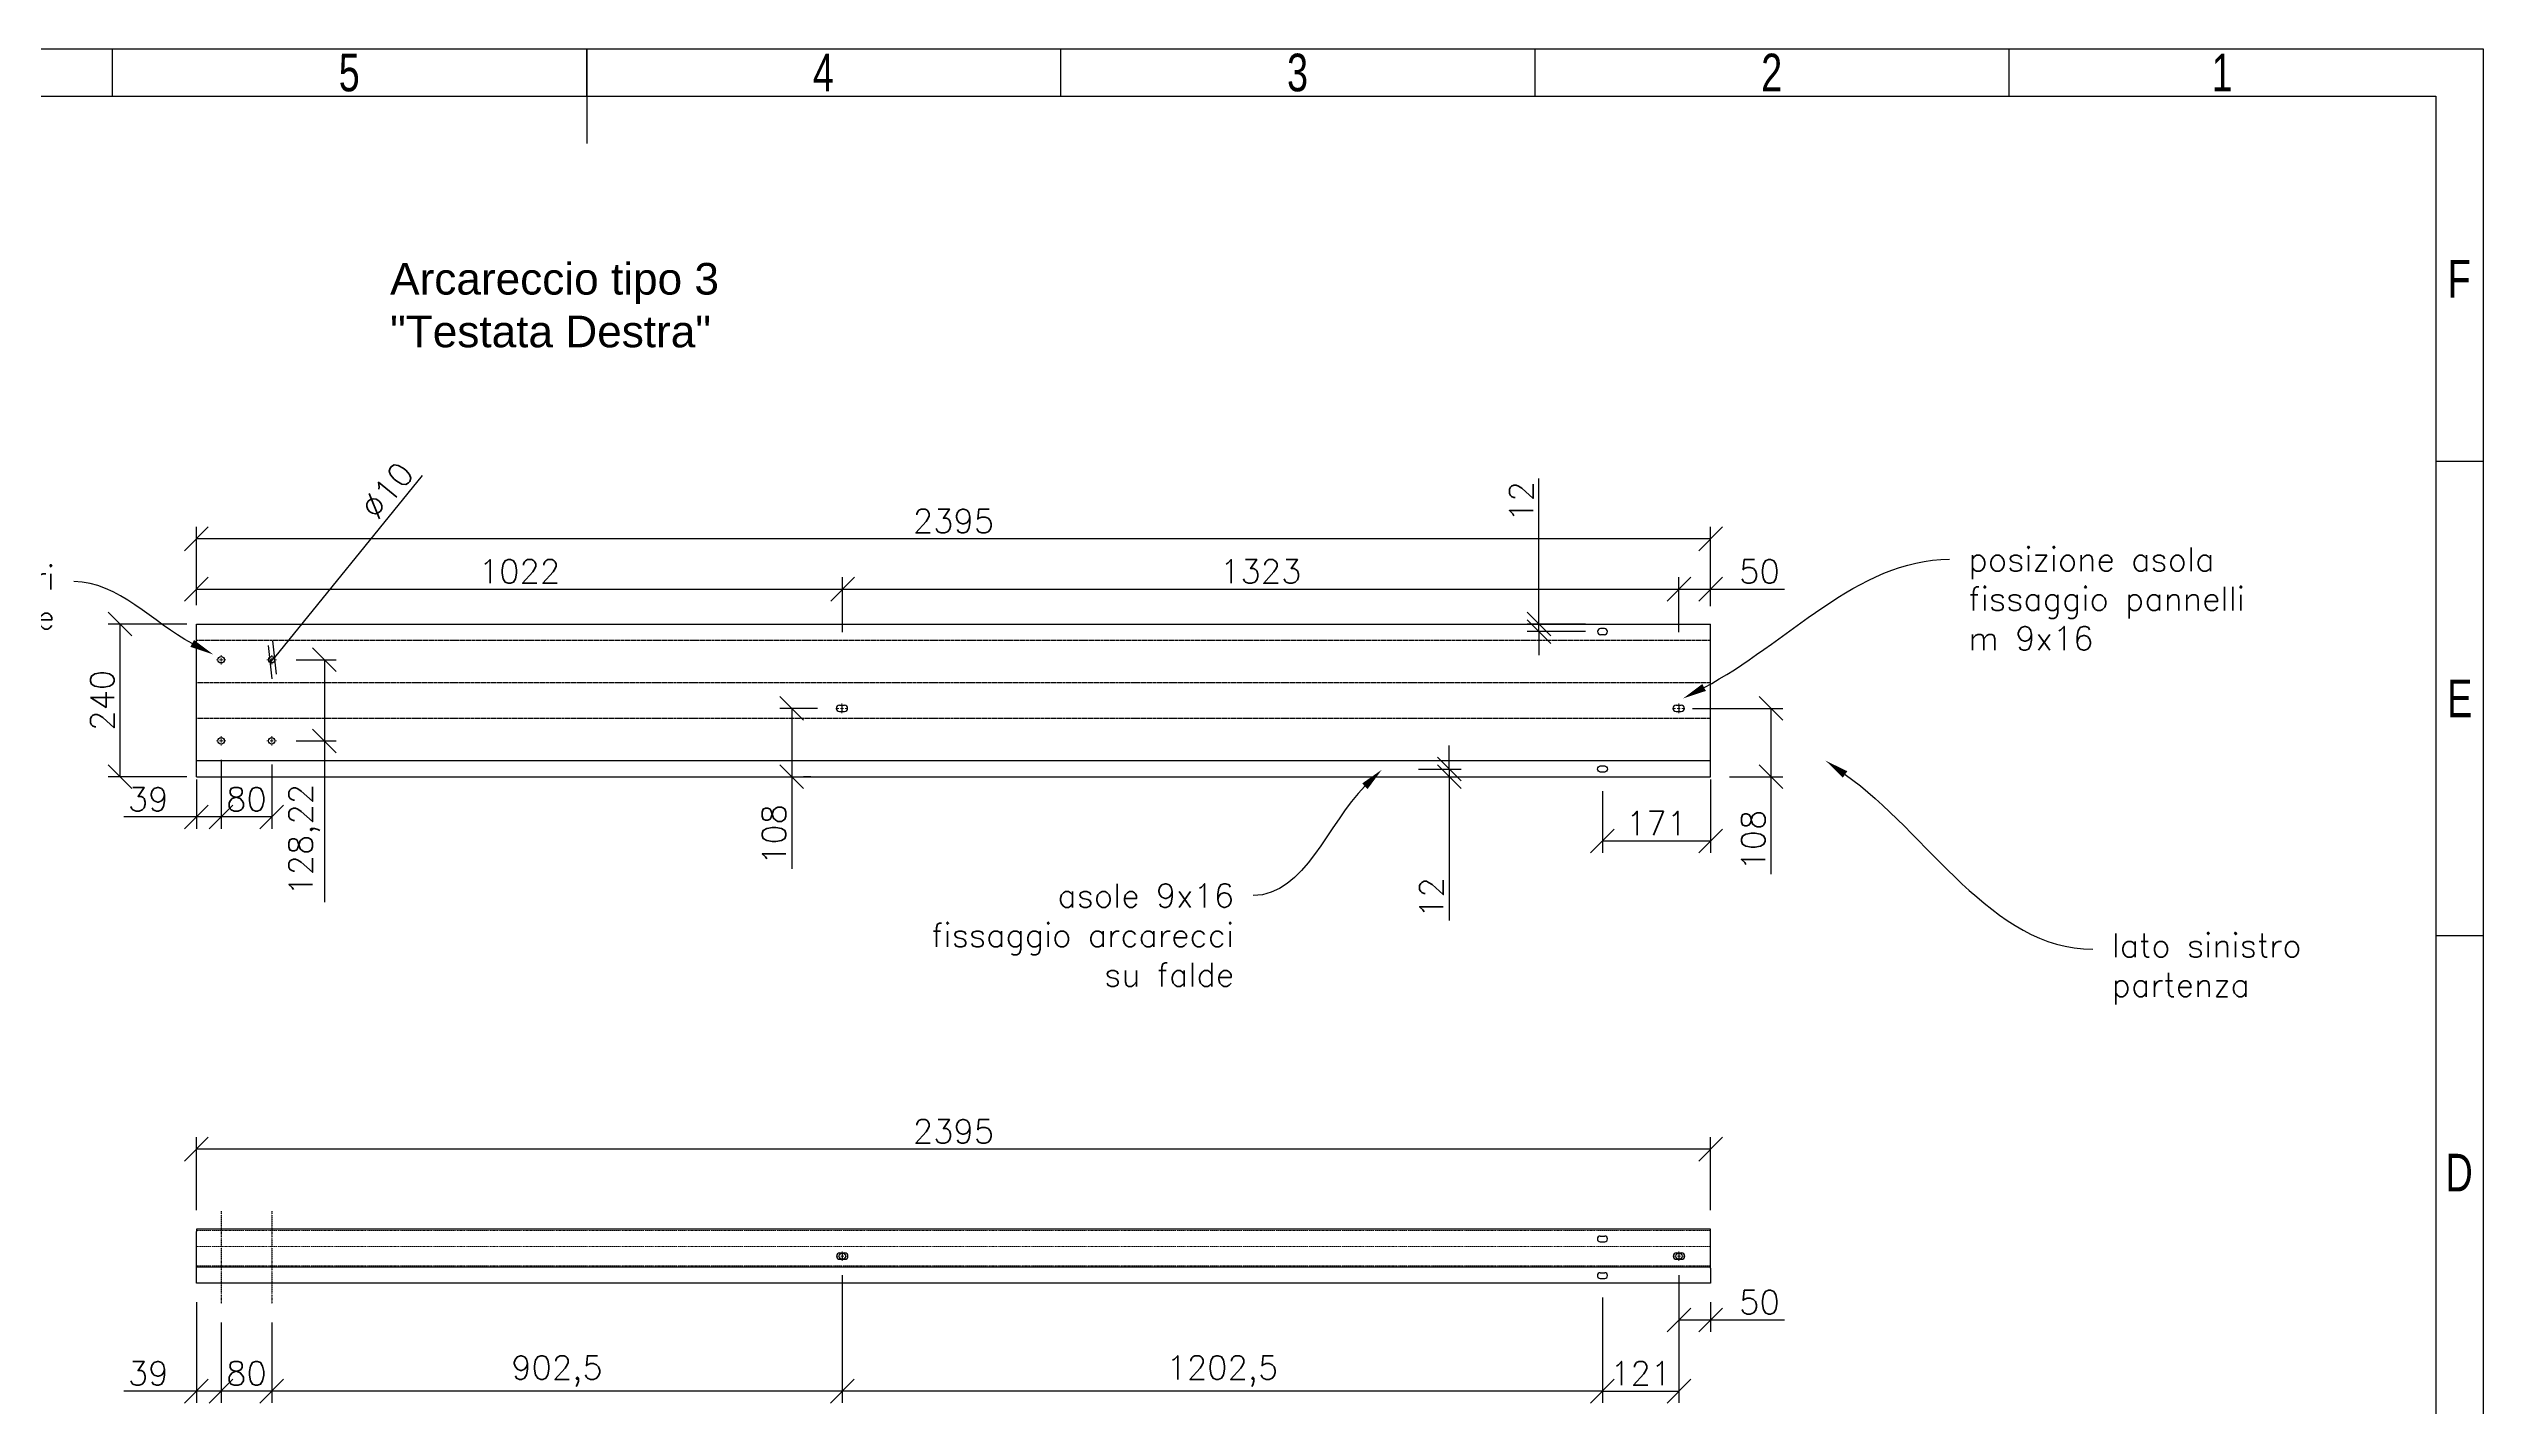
# Model space of a CAD drawing. Header units: millimetres. Extents: x -116399 to 112199, y -90759 to -31335.
# Drawn here: x -43208 to -39357, y -33482 to -31335 of the extents above; entities that cross this region are included whole.
import ezdxf
from ezdxf import colors
from ezdxf.entities.mleader import LeaderData, LeaderLine
from ezdxf.math import Vec2, Vec3

# ---------------------------------------------------------------- set-up
doc = ezdxf.new("R2010")
doc.units = ezdxf.units.MM
doc.linetypes.add('ACAD_ISO03W100', pattern=[30, 12, -18])
doc.linetypes.add('HIDDEN', pattern=[1.905, 1.27, -0.635])
doc.styles.add('Annotative', font='simplex.shx', dxfattribs={"height": 2.5})
doc.styles.add('SLDTEXTSTYLE0', font='TXT', dxfattribs={"width": 0.75})
doc.dimstyles.new('Annotative', dxfattribs={"dimscale": 0, "dimtxt": 2.5, "dimasz": 2.5, "dimexe": 1.25, "dimexo": 2, "dimtad": 1, "dimtxsty": 'Annotative', "dimblk": 'OBLIQUE', "dimcen": 2.5, "dimazin": 3, "dimtfac": 1, "dimtmove": 0, "dimatfit": 3, "dimfxl": 1})

# ---------------------------------------------------------------- blocks, each defined once
blk = doc.blocks.new('_Oblique')
at = {"color": 0, "linetype": 'ByBlock', "lineweight": -2}
blk.add_line((-0.5, -0.5), (0.5, 0.5), dxfattribs=at)
blk = doc.blocks.new('*D196')
at = {"color": 8, "lineweight": -2}
for p, q in [((-42973.9, -33172.1), (-42973.9, -33056.9)), ((-40578.9, -33075.6), (-42973.9, -33075.6)), ((-40578.9, -33172.1), (-40578.9, -33056.9))]:
    blk.add_line(p, q, dxfattribs=at)
at = {"layer": 'Defpoints', "color": 0}
for p in [(-42973.9, -33075.6), (-42973.9, -33202.1), (-40578.9, -33202.1)]:
    blk.add_point(p, dxfattribs=at)
at = {"color": 8, "lineweight": -2, "xscale": 37.5, "yscale": 37.5, "zscale": 37.5, "rotation": 180}
blk.add_blockref('_Oblique', (-42973.9, -33075.6), dxfattribs=at)
at = {"color": 8, "lineweight": -2, "xscale": 37.5, "yscale": 37.5, "zscale": 37.5}
blk.add_blockref('_Oblique', (-40578.9, -33075.6), dxfattribs=at)
at = {"insert": (-41776.4, -33047.5), "char_height": 37.5, "attachment_point": 5, "style": 'Annotative'}
blk.add_mtext('2395', dxfattribs=at)
blk = doc.blocks.new('*D199')
at = {"color": 8, "lineweight": -2}
for p, q in [((-40628.9, -33274.8), (-40628.9, -33364.5)), ((-40628.9, -33345.7), (-40578.9, -33345.7)), ((-40578.9, -33317.6), (-40578.9, -33364.5)), ((-40578.9, -33345.7), (-40461.9, -33345.7))]:
    blk.add_line(p, q, dxfattribs=at)
at = {"layer": 'Defpoints', "color": 0}
for p in [(-40628.9, -33244.8), (-40578.9, -33287.6), (-40578.9, -33345.7)]:
    blk.add_point(p, dxfattribs=at)
at = {"color": 8, "lineweight": -2, "xscale": 37.5, "yscale": 37.5, "zscale": 37.5, "rotation": 180}
blk.add_blockref('_Oblique', (-40628.9, -33345.7), dxfattribs=at)
at = {"color": 8, "lineweight": -2, "xscale": 37.5, "yscale": 37.5, "zscale": 37.5}
blk.add_blockref('_Oblique', (-40578.9, -33345.7), dxfattribs=at)
at = {"insert": (-40501.6, -33317.6), "char_height": 37.5, "attachment_point": 5, "style": 'Annotative'}
blk.add_mtext('50', dxfattribs=at)
blk = doc.blocks.new('*D200')
at = {"color": 8, "lineweight": -2}
for p, q in [((-40749.9, -33310.1), (-40749.9, -33477.1)), ((-40628.9, -33274.8), (-40628.9, -33477.1)), ((-40749.9, -33458.4), (-40628.9, -33458.4))]:
    blk.add_line(p, q, dxfattribs=at)
at = {"layer": 'Defpoints', "color": 0}
for p in [(-40628.9, -33244.8), (-40749.9, -33280.1), (-40628.9, -33458.4)]:
    blk.add_point(p, dxfattribs=at)
at = {"color": 8, "lineweight": -2, "xscale": 37.5, "yscale": 37.5, "zscale": 37.5, "rotation": 180}
blk.add_blockref('_Oblique', (-40749.9, -33458.4), dxfattribs=at)
at = {"color": 8, "lineweight": -2, "xscale": 37.5, "yscale": 37.5, "zscale": 37.5}
blk.add_blockref('_Oblique', (-40628.9, -33458.4), dxfattribs=at)
at = {"insert": (-40689.4, -33430.2), "char_height": 37.5, "attachment_point": 5, "style": 'Annotative'}
blk.add_mtext('121', dxfattribs=at)
blk = doc.blocks.new('*D201')
at = {"color": 8, "lineweight": -2}
for p, q in [((-41952.4, -33274.8), (-41952.4, -33477.1)), ((-40749.9, -33310.1), (-40749.9, -33477.1)), ((-40749.9, -33458.4), (-41952.4, -33458.4))]:
    blk.add_line(p, q, dxfattribs=at)
at = {"layer": 'Defpoints', "color": 0}
for p in [(-41952.4, -33244.8), (-40749.9, -33280.1), (-41952.4, -33458.4)]:
    blk.add_point(p, dxfattribs=at)
at = {"color": 8, "lineweight": -2, "xscale": 37.5, "yscale": 37.5, "zscale": 37.5, "rotation": 180}
blk.add_blockref('_Oblique', (-41952.4, -33458.4), dxfattribs=at)
at = {"color": 8, "lineweight": -2, "xscale": 37.5, "yscale": 37.5, "zscale": 37.5}
blk.add_blockref('_Oblique', (-40749.9, -33458.4), dxfattribs=at)
at = {"insert": (-41351.1, -33426.7), "char_height": 37.5, "attachment_point": 5, "style": 'Annotative'}
blk.add_mtext('1202,5', dxfattribs=at)
blk = doc.blocks.new('*D202')
at = {"color": 8, "lineweight": -2}
for p, q in [((-41952.4, -33274.8), (-41952.4, -33477.1)), ((-42854.9, -33349.8), (-42854.9, -33477.1)), ((-41952.4, -33458.4), (-42854.9, -33458.4))]:
    blk.add_line(p, q, dxfattribs=at)
at = {"layer": 'Defpoints', "color": 0}
for p in [(-41952.4, -33244.8), (-42854.9, -33319.8), (-42854.9, -33458.4)]:
    blk.add_point(p, dxfattribs=at)
at = {"color": 8, "lineweight": -2, "xscale": 37.5, "yscale": 37.5, "zscale": 37.5, "rotation": 180}
blk.add_blockref('_Oblique', (-42854.9, -33458.4), dxfattribs=at)
at = {"color": 8, "lineweight": -2, "xscale": 37.5, "yscale": 37.5, "zscale": 37.5}
blk.add_blockref('_Oblique', (-41952.4, -33458.4), dxfattribs=at)
at = {"insert": (-42403.6, -33426.7), "char_height": 37.5, "attachment_point": 5, "style": 'Annotative'}
blk.add_mtext('902,5', dxfattribs=at)
blk = doc.blocks.new('*D203')
at = {"color": 8, "lineweight": -2}
for p, q in [((-42934.9, -33349.8), (-42934.9, -33477.1)), ((-42854.9, -33349.8), (-42854.9, -33477.1)), ((-42854.9, -33458.4), (-42934.9, -33458.4))]:
    blk.add_line(p, q, dxfattribs=at)
at = {"layer": 'Defpoints', "color": 0}
for p in [(-42934.9, -33319.8), (-42854.9, -33319.8), (-42934.9, -33458.4)]:
    blk.add_point(p, dxfattribs=at)
at = {"color": 8, "lineweight": -2, "xscale": 37.5, "yscale": 37.5, "zscale": 37.5, "rotation": 180}
blk.add_blockref('_Oblique', (-42934.9, -33458.4), dxfattribs=at)
at = {"color": 8, "lineweight": -2, "xscale": 37.5, "yscale": 37.5, "zscale": 37.5}
blk.add_blockref('_Oblique', (-42854.9, -33458.4), dxfattribs=at)
at = {"insert": (-42894.9, -33430.2), "char_height": 37.5, "attachment_point": 5, "style": 'Annotative'}
blk.add_mtext('80', dxfattribs=at)
blk = doc.blocks.new('*D204')
at = {"color": 8, "lineweight": -2}
for p, q in [((-42973.9, -33317.6), (-42973.9, -33477.1)), ((-42934.9, -33349.8), (-42934.9, -33477.1)), ((-42973.9, -33458.4), (-43089, -33458.4)), ((-42934.9, -33458.4), (-42973.9, -33458.4))]:
    blk.add_line(p, q, dxfattribs=at)
at = {"layer": 'Defpoints', "color": 0}
for p in [(-42973.9, -33287.6), (-42934.9, -33319.8), (-42973.9, -33458.4)]:
    blk.add_point(p, dxfattribs=at)
at = {"color": 8, "lineweight": -2, "xscale": 37.5, "yscale": 37.5, "zscale": 37.5, "rotation": 180}
blk.add_blockref('_Oblique', (-42973.9, -33458.4), dxfattribs=at)
at = {"color": 8, "lineweight": -2, "xscale": 37.5, "yscale": 37.5, "zscale": 37.5}
blk.add_blockref('_Oblique', (-42934.9, -33458.4), dxfattribs=at)
at = {"insert": (-43050.2, -33430.2), "char_height": 37.5, "attachment_point": 5, "style": 'Annotative'}
blk.add_mtext('39', dxfattribs=at)
blk = doc.blocks.new('1_15 TERRANOVA oriz A3')
at = {"color": 7, "linetype": 'Continuous'}
for p, q in [((0, 4305), (6000, 4305)), ((2250, 4230), (2250, 4305)), ((3000, 4305), (3000, 4155)), ((3000, 4230), (3000, 4305)), ((3750, 4230), (3750, 4305)), ((4500, 4230), (4500, 4305)), ((5250, 4230), (5250, 4305)), ((6000, 4305), (6000, 0)), ((75, 4230), (5925, 4230)), ((5925, 4230), (5925, 75)), ((5925, 3652.5), (6000, 3652.5)), ((5925, 2902.5), (6000, 2902.5))]:
    blk.add_line(p, q, dxfattribs=at)
at = {"color": 7, "linetype": 'Continuous', "char_height": 59.5, "attachment_point": 2, "style": 'SLDTEXTSTYLE0'}
for s, insert in [('5', (2624.4, 4297.1)), ('4', (3374.4, 4297.1)), ('3', (4124.4, 4297.1)), ('2', (4874.4, 4297.1)), ('1', (5586.9, 4297.1)), ('F', (5961.9, 3970.8)), ('E', (5962.6, 3307.1)), ('D', (5961.8, 2557.1))]:
    blk.add_mtext(s, dxfattribs=dict(at, insert=insert))
blk = doc.blocks.new('SW_CENTERMARKSYMBOL_0')
at = {"color": 0, "linetype": 'Continuous', "lineweight": 18}
for p, q in [((-5, 0), (-7.5, 0)), ((0, 0), (-2.5, 0)), ((0, 5), (0, 7.5)), ((0, 0), (0, 2.5)), ((0, 0), (0, -2.5)), ((0, 0), (2.5, 0)), ((5, 0), (7.5, 0)), ((0, -5), (0, -7.5))]:
    blk.add_line(p, q, dxfattribs=at)
blk = doc.blocks.new('SW_CENTERMARKSYMBOL_1')
at = {"color": 0, "linetype": 'Continuous', "lineweight": 18}
for p, q in [((-5, 0), (-7.5, 0)), ((0, 0), (-2.5, 0)), ((0, 5), (0, 7.5)), ((0, 0), (0, 2.5)), ((0, 0), (0, -2.5)), ((0, 0), (2.5, 0)), ((5, 0), (7.5, 0)), ((0, -5), (0, -7.5))]:
    blk.add_line(p, q, dxfattribs=at)
blk = doc.blocks.new('SW_CENTERMARKSYMBOL_2')
at = {"color": 0, "linetype": 'Continuous', "lineweight": 18}
for p, q in [((-5, 0), (-7.5, 0)), ((0, 0), (-2.5, 0)), ((0, 5), (0, 7.5)), ((0, 0), (0, 2.5)), ((0, 0), (0, -2.5)), ((0, 0), (2.5, 0)), ((5, 0), (7.5, 0)), ((0, -5), (0, -7.5))]:
    blk.add_line(p, q, dxfattribs=at)
blk = doc.blocks.new('SW_CENTERMARKSYMBOL_3')
at = {"color": 0, "linetype": 'Continuous', "lineweight": 18}
for p, q in [((-5, 0), (-7.5, 0)), ((0, 0), (-2.5, 0)), ((0, 5), (0, 7.5)), ((0, 0), (0, 2.5)), ((0, 0), (0, -2.5)), ((0, 0), (2.5, 0)), ((5, 0), (7.5, 0)), ((0, -5), (0, -7.5))]:
    blk.add_line(p, q, dxfattribs=at)
blk = doc.blocks.new('SW_CENTERMARKSYMBOL_4')
at = {"color": 0, "linetype": 'Continuous', "lineweight": 18}
for p, q in [((-5, 0), (-7.5, 0)), ((0, 0), (-2.5, 0)), ((0, 5), (0, 7.5)), ((0, 0), (0, 2.5)), ((0, 0), (0, -2.5)), ((0, 0), (2.5, 0)), ((5, 0), (7.5, 0)), ((0, -5), (0, -7.5))]:
    blk.add_line(p, q, dxfattribs=at)
blk = doc.blocks.new('SW_CENTERMARKSYMBOL_5')
at = {"color": 0, "linetype": 'Continuous', "lineweight": 18}
for p, q in [((-5, 0), (-7.5, 0)), ((0, 0), (-2.5, 0)), ((0, 5), (0, 7.5)), ((0, 0), (0, 2.5)), ((0, 0), (0, -2.5)), ((0, 0), (2.5, 0)), ((5, 0), (7.5, 0)), ((0, -5), (0, -7.5))]:
    blk.add_line(p, q, dxfattribs=at)
blk = doc.blocks.new('*D388')
at = {"color": 8, "lineweight": -2}
for p, q in [((-42988.9, -32245), (-43113.6, -32245)), ((-43094.9, -32245), (-43094.9, -32486.5)), ((-42988.9, -32486.5), (-43113.6, -32486.5))]:
    blk.add_line(p, q, dxfattribs=at)
at = {"layer": 'Defpoints', "color": 0}
for p in [(-42958.9, -32245), (-43094.9, -32486.5), (-42958.9, -32486.5)]:
    blk.add_point(p, dxfattribs=at)
at = {"color": 8, "lineweight": -2, "xscale": 37.5, "yscale": 37.5, "zscale": 37.5}
for p, rotation in [((-43094.9, -32245), 90), ((-43094.9, -32486.5), 270)]:
    blk.add_blockref('_Oblique', p, dxfattribs=dict(at, rotation=rotation))
at = {"insert": (-43123, -32365.8), "char_height": 37.5, "attachment_point": 5, "rotation": 90, "style": 'Annotative'}
blk.add_mtext('240', dxfattribs=at)
blk = doc.blocks.new('*D389')
at = {"color": 8, "lineweight": -2}
for p, q in [((-40607.4, -32378.5), (-40464.6, -32378.5)), ((-40483.4, -32378.5), (-40483.4, -32486.5)), ((-40548.9, -32486.5), (-40464.6, -32486.5)), ((-40483.4, -32486.5), (-40483.4, -32640.9))]:
    blk.add_line(p, q, dxfattribs=at)
at = {"layer": 'Defpoints', "color": 0}
for p in [(-40637.4, -32378.5), (-40578.9, -32486.5), (-40483.4, -32486.5)]:
    blk.add_point(p, dxfattribs=at)
at = {"color": 8, "lineweight": -2, "xscale": 37.5, "yscale": 37.5, "zscale": 37.5}
for p, rotation in [((-40483.4, -32378.5), 90), ((-40483.4, -32486.5), 270)]:
    blk.add_blockref('_Oblique', p, dxfattribs=dict(at, rotation=rotation))
at = {"insert": (-40511.5, -32586.9), "char_height": 37.5, "attachment_point": 5, "rotation": 90, "style": 'Annotative'}
blk.add_mtext('108', dxfattribs=at)
blk = doc.blocks.new('*D390')
at = {"color": 8, "lineweight": -2}
for p, q in [((-40578.9, -32490.7), (-40578.9, -32606.8)), ((-40749.9, -32509.4), (-40749.9, -32606.8)), ((-40749.9, -32588.1), (-40578.9, -32588.1))]:
    blk.add_line(p, q, dxfattribs=at)
at = {"layer": 'Defpoints', "color": 0}
for p in [(-40578.9, -32460.7), (-40749.9, -32479.4), (-40578.9, -32588.1)]:
    blk.add_point(p, dxfattribs=at)
at = {"color": 8, "lineweight": -2, "xscale": 37.5, "yscale": 37.5, "zscale": 37.5, "rotation": 180}
blk.add_blockref('_Oblique', (-40749.9, -32588.1), dxfattribs=at)
at = {"color": 8, "lineweight": -2, "xscale": 37.5, "yscale": 37.5, "zscale": 37.5}
blk.add_blockref('_Oblique', (-40578.9, -32588.1), dxfattribs=at)
at = {"insert": (-40664.4, -32560), "char_height": 37.5, "attachment_point": 5, "style": 'Annotative'}
blk.add_mtext('171', dxfattribs=at)
blk = doc.blocks.new('*D391')
at = {"color": 8, "lineweight": -2}
for p, q in [((-42816.4, -32301.6), (-42752.8, -32301.6)), ((-42771.6, -32301.6), (-42771.6, -32429.9)), ((-42816.4, -32429.9), (-42752.8, -32429.9)), ((-42771.6, -32429.9), (-42771.6, -32685))]:
    blk.add_line(p, q, dxfattribs=at)
at = {"layer": 'Defpoints', "color": 0}
for p in [(-42846.4, -32301.6), (-42846.4, -32429.9), (-42771.6, -32429.9)]:
    blk.add_point(p, dxfattribs=at)
at = {"color": 8, "lineweight": -2, "xscale": 37.5, "yscale": 37.5, "zscale": 37.5}
for p, rotation in [((-42771.6, -32301.6), 90), ((-42771.6, -32429.9), 270)]:
    blk.add_blockref('_Oblique', p, dxfattribs=dict(at, rotation=rotation))
at = {"insert": (-42803.3, -32586.3), "char_height": 37.5, "attachment_point": 5, "rotation": 90, "style": 'Annotative'}
blk.add_mtext('128,22', dxfattribs=at)
blk = doc.blocks.new('*D392')
at = {"color": 8, "lineweight": -2}
for p, q in [((-42934.9, -32467.4), (-42934.9, -32568.9)), ((-42854.9, -32467.4), (-42854.9, -32568.9)), ((-42854.9, -32550.2), (-42934.9, -32550.2))]:
    blk.add_line(p, q, dxfattribs=at)
at = {"layer": 'Defpoints', "color": 0}
for p in [(-42934.9, -32437.4), (-42854.9, -32437.4), (-42934.9, -32550.2)]:
    blk.add_point(p, dxfattribs=at)
at = {"color": 8, "lineweight": -2, "xscale": 37.5, "yscale": 37.5, "zscale": 37.5, "rotation": 180}
blk.add_blockref('_Oblique', (-42934.9, -32550.2), dxfattribs=at)
at = {"color": 8, "lineweight": -2, "xscale": 37.5, "yscale": 37.5, "zscale": 37.5}
blk.add_blockref('_Oblique', (-42854.9, -32550.2), dxfattribs=at)
at = {"insert": (-42894.9, -32522.1), "char_height": 37.5, "attachment_point": 5, "style": 'Annotative'}
blk.add_mtext('80', dxfattribs=at)
blk = doc.blocks.new('*D393')
at = {"color": 8, "lineweight": -2}
for p, q in [((-42934.9, -32459.9), (-42934.9, -32568.9)), ((-42973.9, -32490.7), (-42973.9, -32568.9)), ((-42973.9, -32550.2), (-43089, -32550.2)), ((-42934.9, -32550.2), (-42973.9, -32550.2))]:
    blk.add_line(p, q, dxfattribs=at)
at = {"layer": 'Defpoints', "color": 0}
for p in [(-42973.9, -32460.7), (-42934.9, -32429.9), (-42973.9, -32550.2)]:
    blk.add_point(p, dxfattribs=at)
at = {"color": 8, "lineweight": -2, "xscale": 37.5, "yscale": 37.5, "zscale": 37.5, "rotation": 180}
blk.add_blockref('_Oblique', (-42973.9, -32550.2), dxfattribs=at)
at = {"color": 8, "lineweight": -2, "xscale": 37.5, "yscale": 37.5, "zscale": 37.5}
blk.add_blockref('_Oblique', (-42934.9, -32550.2), dxfattribs=at)
at = {"insert": (-43050.2, -32522.1), "char_height": 37.5, "attachment_point": 5, "style": 'Annotative'}
blk.add_mtext('39', dxfattribs=at)
blk = doc.blocks.new('*D394')
at = {"color": 8, "lineweight": -2}
for p in [(-42616.9, -32010.3), (-42857, -32305.5)]:
    blk.add_line(p, (-42850.7, -32297.8), dxfattribs=at)
at = {"layer": 'Defpoints', "color": 0}
for p in [(-42857, -32305.5), (-42850.7, -32297.8)]:
    blk.add_point(p, dxfattribs=at)
at = {"color": 8, "lineweight": -2, "xscale": 37.5, "yscale": 37.5, "zscale": 37.5}
for p, rotation in [((-42857, -32305.5), 50.88339541190019), ((-42850.7, -32297.8), 230.8833954119002)]:
    blk.add_blockref('_Oblique', p, dxfattribs=dict(at, rotation=rotation))
at = {"insert": (-42672.3, -32033.8), "char_height": 37.5, "attachment_point": 5, "rotation": 50.8834, "style": 'Annotative'}
blk.add_mtext('∅10', dxfattribs=at)
blk = doc.blocks.new('*D395')
at = {"color": 8, "lineweight": -2}
for p, q in [((-40992.3, -32474.5), (-40992.3, -32437)), ((-41040.9, -32474.5), (-40973.5, -32474.5)), ((-41040.9, -32486.5), (-40973.5, -32486.5)), ((-40992.3, -32474.5), (-40992.3, -32486.5)), ((-40992.3, -32486.5), (-40992.3, -32713.9))]:
    blk.add_line(p, q, dxfattribs=at)
at = {"layer": 'Defpoints', "color": 0}
for p in [(-41070.9, -32474.5), (-41070.9, -32486.5), (-40992.3, -32486.5)]:
    blk.add_point(p, dxfattribs=at)
at = {"color": 8, "lineweight": -2, "xscale": 37.5, "yscale": 37.5, "zscale": 37.5}
for p, rotation in [((-40992.3, -32474.5), 270), ((-40992.3, -32486.5), 90)]:
    blk.add_blockref('_Oblique', p, dxfattribs=dict(at, rotation=rotation))
at = {"insert": (-41020.4, -32677.7), "char_height": 37.5, "attachment_point": 5, "rotation": 90, "style": 'Annotative'}
blk.add_mtext('12', dxfattribs=at)
blk = doc.blocks.new('*D396')
at = {"color": 8, "lineweight": -2}
for p, q in [((-40850.3, -32245), (-40850.3, -32015)), ((-40776.8, -32245), (-40869, -32245)), ((-40776.8, -32257), (-40869, -32257)), ((-40850.3, -32257), (-40850.3, -32245)), ((-40850.3, -32257), (-40850.3, -32294.5))]:
    blk.add_line(p, q, dxfattribs=at)
at = {"layer": 'Defpoints', "color": 0}
for p in [(-40850.3, -32257), (-40746.8, -32245), (-40746.8, -32257)]:
    blk.add_point(p, dxfattribs=at)
at = {"color": 8, "lineweight": -2, "xscale": 37.5, "yscale": 37.5, "zscale": 37.5}
for p, rotation in [((-40850.3, -32245), 270), ((-40850.3, -32257), 90)]:
    blk.add_blockref('_Oblique', p, dxfattribs=dict(at, rotation=rotation))
at = {"insert": (-40878.4, -32051.2), "char_height": 37.5, "attachment_point": 5, "rotation": 90, "style": 'Annotative'}
blk.add_mtext('12', dxfattribs=at)
blk = doc.blocks.new('*D397')
at = {"color": 8, "lineweight": -2}
for p, q in [((-41991.4, -32378.5), (-42051, -32378.5)), ((-42032.2, -32378.5), (-42032.2, -32486.5)), ((-42032.2, -32486.5), (-42032.2, -32632)), ((-42002.2, -32486.5), (-42013.5, -32486.5))]:
    blk.add_line(p, q, dxfattribs=at)
at = {"layer": 'Defpoints', "color": 0}
for p in [(-41961.4, -32378.5), (-42032.2, -32486.5), (-42032.2, -32486.5)]:
    blk.add_point(p, dxfattribs=at)
at = {"color": 8, "lineweight": -2, "xscale": 37.5, "yscale": 37.5, "zscale": 37.5}
for p, rotation in [((-42032.2, -32378.5), 90), ((-42032.2, -32486.5), 270)]:
    blk.add_blockref('_Oblique', p, dxfattribs=dict(at, rotation=rotation))
at = {"insert": (-42060.3, -32578), "char_height": 37.5, "attachment_point": 5, "rotation": 90, "style": 'Annotative'}
blk.add_mtext('108', dxfattribs=at)
blk = doc.blocks.new('*D384')
at = {"color": 8, "lineweight": -2}
for p, q in [((-42973.9, -32215), (-42973.9, -32091.5)), ((-40578.9, -32110.3), (-42973.9, -32110.3)), ((-40578.9, -32217), (-40578.9, -32091.5))]:
    blk.add_line(p, q, dxfattribs=at)
at = {"layer": 'Defpoints', "color": 0}
for p in [(-42973.9, -32110.3), (-42973.9, -32245), (-40578.9, -32247)]:
    blk.add_point(p, dxfattribs=at)
at = {"color": 8, "lineweight": -2, "xscale": 37.5, "yscale": 37.5, "zscale": 37.5, "rotation": 180}
blk.add_blockref('_Oblique', (-42973.9, -32110.3), dxfattribs=at)
at = {"color": 8, "lineweight": -2, "xscale": 37.5, "yscale": 37.5, "zscale": 37.5}
blk.add_blockref('_Oblique', (-40578.9, -32110.3), dxfattribs=at)
at = {"insert": (-41776.4, -32082.1), "char_height": 37.5, "attachment_point": 5, "style": 'Annotative'}
blk.add_mtext('2395', dxfattribs=at)
blk = doc.blocks.new('*D385')
at = {"color": 8, "lineweight": -2}
for p, q in [((-42973.9, -32215), (-42973.9, -32171.1)), ((-42973.9, -32189.9), (-41951.9, -32189.9)), ((-41951.9, -32257.8), (-41951.9, -32171.1))]:
    blk.add_line(p, q, dxfattribs=at)
at = {"layer": 'Defpoints', "color": 0}
for p in [(-41951.9, -32189.9), (-42973.9, -32245), (-41951.9, -32287.8)]:
    blk.add_point(p, dxfattribs=at)
at = {"color": 8, "lineweight": -2, "xscale": 37.5, "yscale": 37.5, "zscale": 37.5, "rotation": 180}
blk.add_blockref('_Oblique', (-42973.9, -32189.9), dxfattribs=at)
at = {"color": 8, "lineweight": -2, "xscale": 37.5, "yscale": 37.5, "zscale": 37.5}
blk.add_blockref('_Oblique', (-41951.9, -32189.9), dxfattribs=at)
at = {"insert": (-42462.9, -32161.8), "char_height": 37.5, "attachment_point": 5, "style": 'Annotative'}
blk.add_mtext('1022', dxfattribs=at)
blk = doc.blocks.new('*D386')
at = {"color": 8, "lineweight": -2}
for p, q in [((-41951.9, -32257.8), (-41951.9, -32171.1)), ((-41951.9, -32189.9), (-40628.9, -32189.9)), ((-40628.9, -32257.8), (-40628.9, -32171.1))]:
    blk.add_line(p, q, dxfattribs=at)
at = {"layer": 'Defpoints', "color": 0}
for p in [(-40628.9, -32189.9), (-41951.9, -32287.8), (-40628.9, -32287.8)]:
    blk.add_point(p, dxfattribs=at)
at = {"color": 8, "lineweight": -2, "xscale": 37.5, "yscale": 37.5, "zscale": 37.5, "rotation": 180}
blk.add_blockref('_Oblique', (-41951.9, -32189.9), dxfattribs=at)
at = {"color": 8, "lineweight": -2, "xscale": 37.5, "yscale": 37.5, "zscale": 37.5}
blk.add_blockref('_Oblique', (-40628.9, -32189.9), dxfattribs=at)
at = {"insert": (-41290.4, -32161.8), "char_height": 37.5, "attachment_point": 5, "style": 'Annotative'}
blk.add_mtext('1323', dxfattribs=at)
blk = doc.blocks.new('*D387')
at = {"color": 8, "lineweight": -2}
for p, q in [((-40628.9, -32257.8), (-40628.9, -32171.1)), ((-40628.9, -32189.9), (-40578.9, -32189.9)), ((-40578.9, -32215), (-40578.9, -32171.1)), ((-40578.9, -32189.9), (-40461.9, -32189.9))]:
    blk.add_line(p, q, dxfattribs=at)
at = {"layer": 'Defpoints', "color": 0}
for p in [(-40578.9, -32189.9), (-40578.9, -32245), (-40628.9, -32287.8)]:
    blk.add_point(p, dxfattribs=at)
at = {"color": 8, "lineweight": -2, "xscale": 37.5, "yscale": 37.5, "zscale": 37.5, "rotation": 180}
blk.add_blockref('_Oblique', (-40628.9, -32189.9), dxfattribs=at)
at = {"color": 8, "lineweight": -2, "xscale": 37.5, "yscale": 37.5, "zscale": 37.5}
blk.add_blockref('_Oblique', (-40578.9, -32189.9), dxfattribs=at)
at = {"insert": (-40501.6, -32161.8), "char_height": 37.5, "attachment_point": 5, "style": 'Annotative'}
blk.add_mtext('50', dxfattribs=at)

msp = doc.modelspace()

# ---------------------------------------------------------------- linework, layer by layer
at = {"color": 7, "linetype": 'Continuous', "lineweight": 25}
for p, q in [((-42973.867, -32486.473), (-42973.867, -32245.039)), ((-42973.867, -32245.039), (-40578.867, -32245.039)), ((-40746.817, -32252.089), (-40752.917, -32252.089)), ((-40746.817, -32261.989), (-40752.917, -32261.989)), ((-40578.867, -32486.473), (-40578.867, -32245.039)), ((-41956.867, -32373.473), (-41948.867, -32373.473)), ((-41956.867, -32383.473), (-41948.867, -32383.473)), ((-40633.367, -32373.473), (-40625.367, -32373.473)), ((-40633.367, -32383.473), (-40625.367, -32383.473)), ((-42973.867, -32486.473), (-40578.867, -32486.473)), ((-41956.367, -33239.798), (-41948.367, -33239.798)), ((-41956.367, -33249.798), (-41948.367, -33249.798)), ((-40632.867, -33239.798), (-40624.867, -33239.798)), ((-40632.867, -33249.798), (-40624.867, -33249.798))]:
    msp.add_line(p, q, dxfattribs=at)
msp.add_line((-42973.867, -32486.473), (-42973.867, -32245.039))
at = {"color": 7, "linetype": 'HIDDEN'}
for p, q in [((-40578.867, -32270.843), (-42973.867, -32270.843)), ((-42973.867, -32337.452), (-40578.867, -32337.452)), ((-42973.867, -32394.06), (-40578.867, -32394.06))]:
    msp.add_line(p, q, dxfattribs=at)
at = {"color": 5}
for p, q in [((-41952.867, -32373.473), (-41952.867, -32383.473)), ((-40629.367, -32373.473), (-40629.367, -32383.473)), ((-41952.367, -33239.798), (-41952.367, -33249.798)), ((-40628.867, -33239.798), (-40628.867, -33249.798))]:
    msp.add_line(p, q, dxfattribs=at)
at = {"color": 7, "linetype": 'Continuous'}
msp.add_line((-42973.867, -32460.669), (-40578.867, -32460.669), dxfattribs=at)
at = {"color": 1, "linetype": 'ACAD_ISO03W100', "ltscale": 0.03}
for p, q in [((-42934.867, -33173.827), (-42934.867, -33319.834)), ((-42854.867, -33173.827), (-42854.867, -33319.834))]:
    msp.add_line(p, q, dxfattribs=at)
at = {"color": 22, "linetype": 'Continuous', "lineweight": 25}
for p, q in [((-40578.867, -33202.081), (-42973.867, -33202.081)), ((-42973.867, -33202.081), (-42973.867, -33206.081)), ((-42973.867, -33287.581), (-42973.867, -33206.081)), ((-40578.867, -33206.081), (-40578.867, -33202.081)), ((-40578.867, -33258.081), (-40578.867, -33206.081)), ((-40578.867, -33262.081), (-42973.867, -33262.081)), ((-40578.867, -33262.081), (-40578.867, -33258.081)), ((-40578.867, -33264.081), (-40578.867, -33262.081)), ((-40578.867, -33264.081), (-40578.867, -33287.581)), ((-40578.867, -33287.581), (-42973.867, -33287.581))]:
    msp.add_line(p, q, dxfattribs=at)
at = {"color": 22, "linetype": 'ACAD_ISO03W100', "lineweight": 18, "ltscale": 0.03}
for p, q in [((-40578.867, -33204.081), (-42973.867, -33204.081)), ((-40578.867, -33229.581), (-42973.867, -33229.581)), ((-40578.867, -33260.081), (-42973.867, -33260.081))]:
    msp.add_line(p, q, dxfattribs=at)
at = {"color": 22}
for p, q in [((-40753.367, -33213.081), (-40746.367, -33213.081)), ((-40753.367, -33222.081), (-40746.367, -33222.081)), ((-40753.367, -33271.081), (-40746.367, -33271.081)), ((-40753.367, -33280.081), (-40746.367, -33280.081))]:
    msp.add_line(p, q, dxfattribs=at)
at = {"color": 7, "linetype": 'Continuous', "lineweight": 25}
msp.add_lwpolyline([(-40746.817, -32469.523, -1), (-40746.817, -32479.423), (-40752.917, -32479.423, -1), (-40752.917, -32469.523)], format="xyb", close=True, dxfattribs=at)
for centre in [(-42934.867, -32301.647), (-42854.867, -32301.647), (-42934.867, -32429.865), (-42854.867, -32429.865)]:
    msp.add_circle(centre, 5, dxfattribs=at)
at = {"color": 22, "linetype": 'Continuous', "lineweight": 25}
for centre in [(-41952.367, -33244.798), (-40628.867, -33244.798)]:
    msp.add_circle(centre, 5, dxfattribs=at)
at = {"color": 7, "linetype": 'Continuous', "lineweight": 25}
for centre, radius, start, end in [((-40752.917, -32257.039), 4.95, 90, 270), ((-40746.817, -32257.039), 4.95, 270, 90), ((-41956.867, -32378.473), 5, 90, 270), ((-41948.867, -32378.473), 5, 270, 90), ((-40633.367, -32378.473), 5, 90, 270), ((-40625.367, -32378.473), 5, 270, 90), ((-41956.367, -33244.798), 5, 90, 270), ((-41948.367, -33244.798), 5, 270, 90), ((-40632.867, -33244.798), 5, 90, 270), ((-40624.867, -33244.798), 5, 270, 90)]:
    msp.add_arc(centre, radius, start, end, dxfattribs=at)
at = {"color": 22}
for centre, start, end in [((-40753.367, -33217.581), 90, 270), ((-40746.367, -33217.581), 270, 90), ((-40753.367, -33275.581), 90, 270), ((-40746.367, -33275.581), 270, 90)]:
    msp.add_arc(centre, 4.5, start, end, dxfattribs=at)

# ---------------------------------------------------------------- block references
msp.add_blockref('1_15 TERRANOVA oriz A3', (-45356.623, -35640.039))
at = {"color": 7, "linetype": 'Continuous', "lineweight": 18, "xscale": -1}
for name, p in [('SW_CENTERMARKSYMBOL_5', (-42934.867, -32301.647)), ('SW_CENTERMARKSYMBOL_4', (-42854.867, -32301.647)), ('SW_CENTERMARKSYMBOL_0', (-41952.867, -32378.473)), ('SW_CENTERMARKSYMBOL_1', (-40629.367, -32378.473)), ('SW_CENTERMARKSYMBOL_3', (-42934.867, -32429.865)), ('SW_CENTERMARKSYMBOL_2', (-42854.867, -32429.865)), ('SW_CENTERMARKSYMBOL_0', (-41952.367, -33244.798)), ('SW_CENTERMARKSYMBOL_0', (-40628.867, -33244.798))]:
    msp.add_blockref(name, p, dxfattribs=at)
at = {"color": 7, "linetype": 'Continuous', "lineweight": 18}
for p in [(-41952.867, -32378.473), (-40629.367, -32378.473), (-41952.367, -33244.798), (-40628.867, -33244.798)]:
    msp.add_blockref('SW_CENTERMARKSYMBOL_1', p, dxfattribs=at)

# ---------------------------------------------------------------- texts
at = {"insert": (-42667.572, -31673.941), "char_height": 50, "width": 670.48493, "attachment_point": 1, "style": 'Annotative'}
msp.add_mtext('{\\fArial|b0|i0|c0|p34;Arcareccio tipo 3\\P"Testata Destra"}', dxfattribs=at)

# ---------------------------------------------------------------- dimensions: what is measured, and where the dimension line sits
dim = msp.add_diameter_dim_2p(p1=(-42857.022, -32305.527), p2=(-42850.713, -32297.768), dimstyle='Annotative', override={"dimscale": 0, "dimtix": 0, "dimtofl": 1, "dimtmove": 0, "dimatfit": 3})
dim.commit()
dim.dimension.update_dxf_attribs({"geometry": '*D394', "text_midpoint": (-42650.466, -32051.511), "dimtype": 131})
for base, p1, p2, picture, middle in [((-40850.264, -32257.039), (-40746.817, -32245.039), (-40746.817, -32257.039), '*D396', (-40850.264, -32051.183)), ((-42771.598, -32429.865), (-42846.367, -32301.647), (-42846.367, -32429.865), '*D391', (-42771.598, -32586.322)), ((-40483.373, -32486.473), (-40637.367, -32378.473), (-40578.867, -32486.473), '*D389', (-40483.373, -32586.92)), ((-40992.278, -32486.473), (-41070.867, -32474.473), (-41070.867, -32486.473), '*D395', (-40992.278, -32677.717))]:
    dim = msp.add_linear_dim(base=base, p1=p1, p2=p2, angle=90, dimstyle='Annotative', override={"dimscale": 0, "dimtix": 0, "dimtofl": 1, "dimtmove": 0, "dimatfit": 3})
    dim.commit()
    dim.dimension.update_dxf_attribs({"geometry": picture, "text_midpoint": middle, "dimtype": 128})
at = {"color": 1}
dim = msp.add_linear_dim(base=(-42973.867, -32110.27), p1=(-40578.867, -32247.039), p2=(-42973.867, -32245.039), angle=180, dimstyle='Annotative', override={"dimscale": 0, "dimtix": 0, "dimtofl": 1, "dimtmove": 0, "dimatfit": 3}, dxfattribs=at)
dim.commit()
dim.dimension.update_dxf_attribs({"geometry": '*D384', "text_midpoint": (-41776.367, -32082.145)})
for base, p1, p2, angle, picture, middle in [((-41951.867, -32189.895), (-42973.867, -32245.039), (-41951.867, -32287.756), 180, '*D385', (-42462.867, -32161.77)), ((-40628.867, -32189.895), (-41951.867, -32287.756), (-40628.867, -32287.756), 180, '*D386', (-41290.367, -32161.77)), ((-40578.867, -32189.895), (-40628.867, -32287.756), (-40578.867, -32245.039), 180, '*D387', (-40501.635, -32161.77)), ((-42032.216, -32486.473), (-41961.367, -32378.473), (-42032.216, -32486.473), 90, '*D397', (-42060.341, -32577.991)), ((-42973.867, -32550.193), (-42934.867, -32429.865), (-42973.867, -32460.669), 180, '*D393', (-43050.206, -32522.068)), ((-42934.867, -32550.193), (-42854.867, -32437.365), (-42934.867, -32437.365), 180, '*D392', (-42894.867, -32522.068)), ((-40578.867, -32588.08), (-40749.867, -32479.423), (-40578.867, -32460.669), 180, '*D390', (-40664.367, -32559.955))]:
    dim = msp.add_linear_dim(base=base, p1=p1, p2=p2, angle=angle, dimstyle='Annotative', override={"dimscale": 0, "dimtix": 0, "dimtofl": 1, "dimtmove": 0, "dimatfit": 3})
    dim.commit()
    dim.dimension.update_dxf_attribs({"geometry": picture, "text_midpoint": middle})
dim = msp.add_linear_dim(base=(-43094.89, -32486.473), p1=(-42958.867, -32245.039), p2=(-42958.867, -32486.473), angle=90, text='240', dimstyle='Annotative', override={"dimscale": 0, "dimtix": 0, "dimtofl": 1, "dimtmove": 0, "dimatfit": 3})
dim.commit()
dim.dimension.update_dxf_attribs({"geometry": '*D388', "text_midpoint": (-43123.015, -32365.756)})
for base, p1, p2, picture, middle in [((-42973.867, -33075.632), (-40578.867, -33202.081), (-42973.867, -33202.081), '*D196', (-41776.367, -33047.507)), ((-42854.867, -33458.367), (-41952.367, -33244.798), (-42854.867, -33319.834), '*D202', (-42403.617, -33426.671)), ((-41952.367, -33458.367), (-40749.867, -33280.081), (-41952.367, -33244.798), '*D201', (-41351.117, -33426.671)), ((-40628.867, -33458.367), (-40749.867, -33280.081), (-40628.867, -33244.798), '*D200', (-40689.367, -33430.242)), ((-40578.867, -33345.74), (-40628.867, -33244.798), (-40578.867, -33287.581), '*D199', (-40501.635, -33317.615)), ((-42973.867, -33458.367), (-42934.867, -33319.834), (-42973.867, -33287.581), '*D204', (-43050.206, -33430.242)), ((-42934.867, -33458.367), (-42854.867, -33319.834), (-42934.867, -33319.834), '*D203', (-42894.867, -33430.242))]:
    dim = msp.add_linear_dim(base=base, p1=p1, p2=p2, dimstyle='Annotative', override={"dimscale": 0, "dimtix": 0, "dimtofl": 1, "dimtmove": 0, "dimatfit": 3}, dxfattribs=at)
    dim.commit()
    dim.dimension.update_dxf_attribs({"geometry": picture, "text_midpoint": middle})

# ---------------------------------------------------------------- leaders
ml = msp.add_multileader_mtext('Standard')
ml.set_content('serie 4 fori\\Pnodo giunzione', color=256, style='Annotative')
ml.set_leader_properties(color=256)
ml.build(insert=Vec2(0, 0))
ml.multileader.update_dxf_attribs({"leader_type": 2, "text_top_attachment_type": 32, "text_bottom_attachment_type": 128, "arrow_head_size": 37.5, "scale": 15})
ctx = ml.context
ctx.base_point, ctx.scale, ctx.char_height, ctx.arrow_head_size, ctx.landing_gap_size, ctx.plane_origin = Vec3(-43647.481, -32177.913), 15, 37.5, 37.5, 30, Vec3(-42947.387, -32293.072)
ctx.text_align_type = 2
notes = []
notes.append((ctx, [(0, (1, 1, 0), (-43047.838, -32177.913), (-1, 0), 120, [(0, [(-42947.387, -32293.072)], 0, [])])]))
ctx.mtext.insert, ctx.mtext.alignment, ctx.mtext.flow_direction = Vec3(-43197.838, -32152.913), 3, 5
ml = msp.add_multileader_mtext('Standard')
ml.set_content('posizione asola\\Pfissaggio pannelli\\Pm 9x16 ', color=256, style='Annotative')
ml.set_leader_properties(color=256)
ml.build(insert=Vec2(0, 0))
ml.multileader.update_dxf_attribs({"leader_type": 2, "text_top_attachment_type": 32, "text_bottom_attachment_type": 128, "arrow_head_size": 37.5, "scale": 15})
ctx = ml.context
ctx.base_point, ctx.scale, ctx.char_height, ctx.arrow_head_size, ctx.landing_gap_size, ctx.plane_origin = Vec3(-40200.871, -32142.616), 15, 37.5, 37.5, 30, Vec3(-40622.388, -32362.736)
notes.append((ctx, [(1, (1, 1, 0), (-40320.871, -32142.616), (1, 0), 120, [(0, [(-40622.388, -32362.736)], 0, [])])]))
ctx.mtext.insert, ctx.mtext.flow_direction = Vec3(-40170.871, -32123.866), 5
ml = msp.add_multileader_mtext('Standard')
ml.set_content('lato sinistro\\Ppartenza', color=256, style='Annotative')
ml.set_leader_properties(color=256)
ml.build(insert=Vec2(0, 0))
ml.multileader.update_dxf_attribs({"leader_type": 2, "text_top_attachment_type": 32, "text_bottom_attachment_type": 128, "arrow_head_size": 37.5, "scale": 15})
ctx = ml.context
ctx.base_point, ctx.scale, ctx.char_height, ctx.arrow_head_size, ctx.landing_gap_size, ctx.plane_origin = Vec3(-39974.416, -32759.414), 15, 37.5, 37.5, 30, Vec3(-40396.793, -32461.257)
notes.append((ctx, [(0, (1, 1, 0), (-40094.416, -32759.414), (1, 0), 120, [(0, [(-40396.793, -32461.257)], 0, [])])]))
ctx.mtext.insert, ctx.mtext.flow_direction = Vec3(-39944.416, -32734.414), 5
ml = msp.add_multileader_mtext('Standard')
ml.set_content('asole 9x16\\Pfissaggio arcarecci\\Psu falde', color=256, style='Annotative')
ml.set_leader_properties(color=256)
ml.build(insert=Vec2(0, 0))
ml.multileader.update_dxf_attribs({"leader_type": 2, "text_top_attachment_type": 32, "text_bottom_attachment_type": 128, "arrow_head_size": 37.5, "scale": 15})
ctx = ml.context
ctx.base_point, ctx.scale, ctx.char_height, ctx.arrow_head_size, ctx.landing_gap_size, ctx.plane_origin = Vec3(-41889.353, -32674.442), 15, 37.5, 37.5, 30, Vec3(-41098.899, -32475.377)
ctx.text_align_type = 2
notes.append((ctx, [(0, (1, 1, 0), (-41182.568, -32674.442), (-1, 0), 120, [(0, [(-41098.899, -32475.377)], 0, [])])]))
ctx.mtext.insert, ctx.mtext.alignment, ctx.mtext.flow_direction = Vec3(-41332.568, -32655.692), 3, 5
for ctx, leaders in notes:
    for number, flags, end, landing, length, lines in leaders:
        leader = LeaderData()
        leader.index, (leader.has_last_leader_line, leader.has_dogleg_vector, leader.attachment_direction) = number, flags
        leader.last_leader_point, leader.dogleg_vector, leader.dogleg_length = Vec3(end), Vec3(landing), length
        for number, points, colour, breaks in lines:
            line = LeaderLine()
            line.index, line.vertices, line.color, line.breaks = number, Vec3.list(points), colors.encode_raw_color(colour), breaks
            leader.lines.append(line)
        ctx.leaders.append(leader)

doc.saveas('drawing.dxf')
